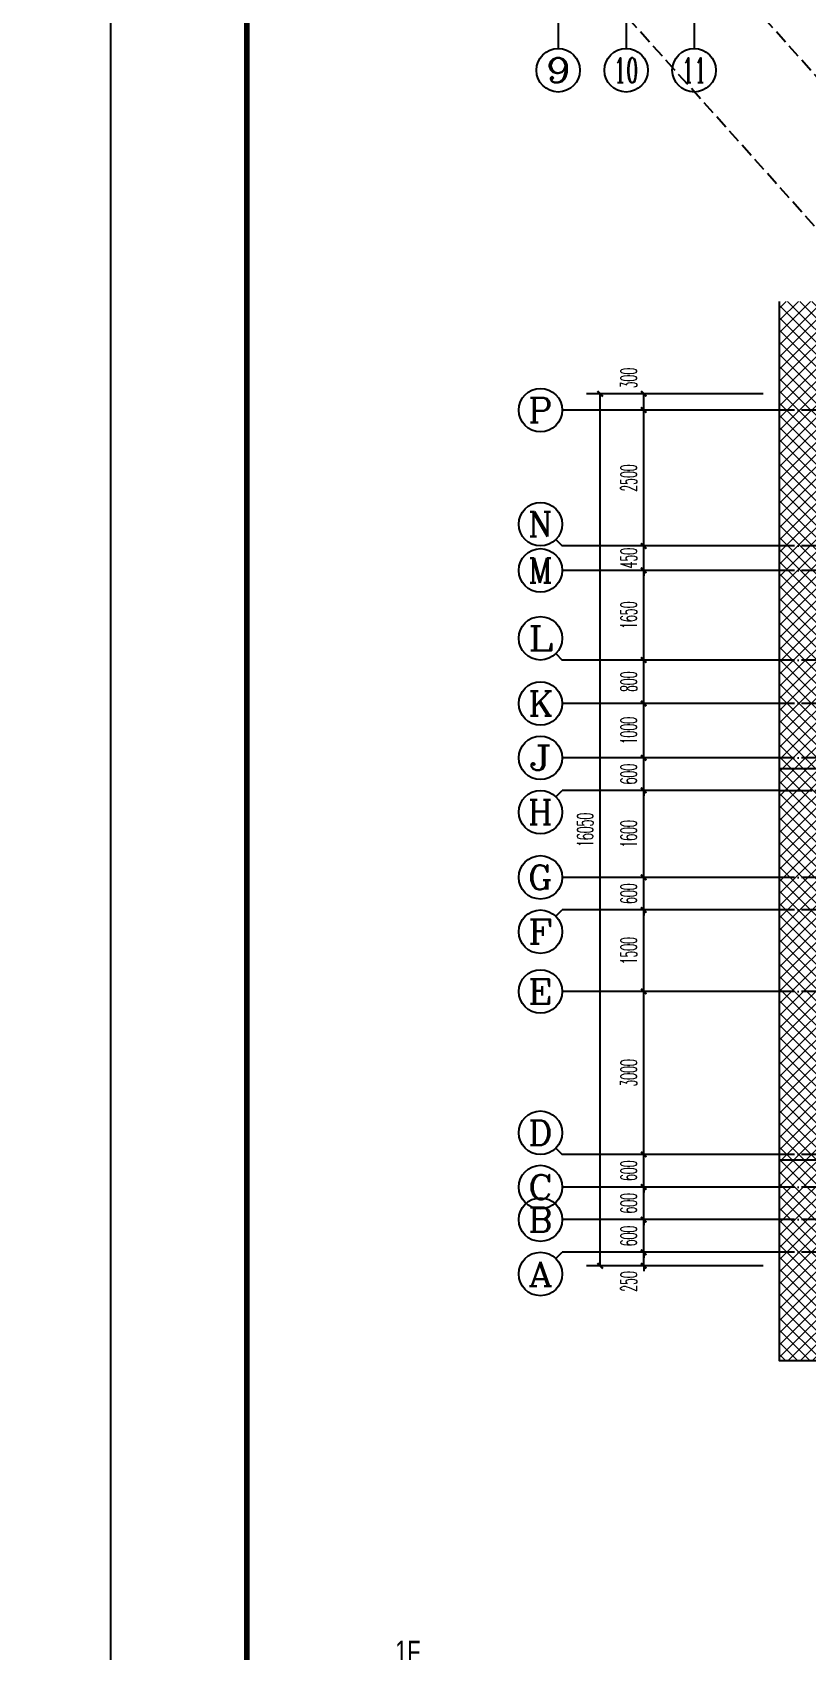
# Model space of a CAD drawing. Extents: x 27938 to 1507990, y 110129 to 923079.
# Drawn here: x 645043 to 659291, y 564197 to 593981 of the extents above; entities that cross this region are included whole.
import ezdxf
from ezdxf.enums import TextEntityAlignment as Align
from ezdxf.xclip import XClip

# ---------------------------------------------------------------- set-up
doc = ezdxf.new("R2010")
doc.units = 0
doc.header["$LTSCALE"] = 1000
doc.header["$MEASUREMENT"] = 0
doc.header["$XCLIPFRAME"] = 0
doc.linetypes.add('__DASH', pattern=[0.35, 0.25, -0.1])
doc.linetypes.add('DOTE', pattern=[2.42, 2, -0.2, 0.02, -0.2])
for name, color, linetype in [('----建筑底图', 8, 'Continuous'), ('AXIS', 3, 'Continuous'), ('AXIS_TEXT', 7, 'Continuous'), ('DIM_SYMB', 3, 'Continuous'), ('DIM_废水', 31, 'Continuous'), ('DOTE', 1, 'Continuous'), ('TWT_LEAD', 3, 'Continuous'), ('图框', 140, 'Continuous')]:
    doc.layers.add(name, color=color, linetype=linetype)
for name, color, linetype, lineweight in [('CR-水-PTE－PS污水用电设备', 7, 'Continuous', 25), ('CR-水-PTP－GG公共捕捉点', 1, 'Continuous', 18), ('CR-水-PTP－GG公共说明', 7, 'Continuous', 25), ('CR-水-PTP－PS压力废水标注', 165, 'Continuous', 25), ('CR-水-PTP－PS压力废水管', 163, 'P压力废水管', 20), ('CR-水-PTP－PS排水阀门', 163, 'Continuous', 30), ('CR-水-压力废水标注', 165, 'Continuous', 25), ('CR-水-排水穿墙套管', 60, 'Continuous', 30), ('填充', 251, 'Continuous', 5)]:
    doc.layers.add(name, color=color, linetype=linetype, lineweight=lineweight)
doc.layers.add('yichutu', color=7, linetype='Continuous', true_color=0xffffff, plot=False)
doc.styles.add('_TCH_AXIS', font='COMPLEX', dxfattribs={"bigfont": 'GBCBIG'})
doc.styles.add('_TCH_DIM', font='SIMPLEX.shx', dxfattribs={"width": 0.7, "bigfont": 'GBCBIG.shx'})
doc.styles.add('_TCH_DIM_T3', font='SIMPLEX.shx', dxfattribs={"width": 0.494118, "bigfont": 'GBCBIG.shx'})
doc.styles.add('_TWT_SERIAL', font='SIMPLEX', dxfattribs={"width": 0.8, "height": 3.5, "bigfont": 'HZTXT'})
doc.styles.add('COMPLEX', font='COMPLEX')
doc.styles.add('CR-Standard', font='xcsg.shx', dxfattribs={"width": 0.7, "bigfont": 'hztxt.shx'})
doc.styles.add('HZTXT', font='COMPLEX', dxfattribs={"width": 0.7, "bigfont": 'HZTXT'})
doc.styles.get("Standard").update_dxf_attribs({"font": 'gbenor.shx', "bigfont": 'gbcbig.shx'})
doc.linetypes.add('P压力废水管', pattern='A,3,-0.22,["YF",HZTXT,S=0.2,R=0,X=-0.1,Y=-0.1],-0.3', length=3.52)
doc.dimstyles.new('_TCH_ARCH&&100', dxfattribs={"dimtxt": 297.5, "dimasz": 100, "dimexe": 250, "dimexo": 300, "dimgap": 126.25, "dimtad": 1, "dimdec": 0, "dimzin": 0, "dimdsep": 46, "dimtxsty": '_TCH_DIM_T3', "dimblk": 'ARCHTICK', "dimcen": 0.09, "dimclrt": 4, "dimazin": 2, "dimtfac": 1, "dimtdec": 0, "dimtix": 1, "dimtmove": 2, "dimatfit": 3, "dimfxl": 100, "dimtolj": 1, "dimtzin": 0, "dimarcsym": 0})

# ---------------------------------------------------------------- blocks, each defined once
blk = doc.blocks.new('A$C74D73064')
at = {"layer": '填充'}
h = blk.add_hatch(dxfattribs=at)
h.set_pattern_fill('ANSI37', color=0, scale=100, style=0)
h.set_pattern_definition([(45, (-58932.6, 57522.26), (-112.2532, 112.2532), []), (135, (-58932.6, 57522.26), (-112.2532, -112.2532), [])])
h.paths.add_polyline_path([(-1883.2, 67422.3), (-1883.3, 65922.3), (-4383.2, 65922.3), (-4383.2, 63622.3), (-1883.2, 63622.3), (-1883.2, 61422.5), (-6483.1, 61422.5), (-6483.1, 58222.5), (-1733.2, 58222.5), (-1733.2, 57522.3), (966.8, 57522.3), (966.8, 59622.3), (1116.8, 59622.2), (1116.8, 61422.4), (1116.8, 61422.5), (1116.8, 67422.3)], flags=16)
h.paths.add_polyline_path([(28617.1, 63622.3), (28617.1, 65922.3), (26117.1, 65922.3), (26117.1, 67422.3), (23117.1, 67422.3), (23116.8, 61422.5), (18516.8, 61422.5), (18516.8, 58222.5), (23266.8, 58222.5), (23266.8, 57522.3), (25966.8, 57522.3), (25966.8, 59622.3), (26416.8, 59622.3), (26416.8, 61422.5), (26116.8, 61422.5), (26117.1, 63622.3)], flags=16)
h.paths.add_polyline_path([(-14883.2, 70322.3), (39116.7, 70322.3), (39116.7, 50822.3), (-14883.2, 50822.3)])
at = {"color": 0}
blk.add_lwpolyline([(-14883.2, 70322.3), (39116.7, 70322.3), (39116.7, 50822.3), (-14883.2, 50822.3)], close=True, dxfattribs=at)
at = {"layer": 'DOTE', "color": 0}
for p, q in [((186069.2, 61719.3), (-82096.5, 61719.3)), ((186069.2, 54519.3), (-82096.5, 54519.3))]:
    blk.add_line(p, q, dxfattribs=at)
blk = doc.blocks.new('HFHFTHFD')
at = {"layer": 'DOTE', "color": 0, "linetype": 'DOTE', "ltscale": 0.3}
for p, q in [((472617, 610949), (418617, 610949)), ((472617, 608449), (418617, 608449)), ((472617, 607999), (418617, 607999)), ((472617, 606349), (418617, 606349)), ((472617, 605549), (418617, 605549)), ((472617, 604549), (418617, 604549)), ((418617, 603949), (472617, 603949)), ((472617, 602349), (418617, 602349)), ((472617, 601749), (418617, 601749)), ((472617, 600249), (418617, 600249)), ((472617, 597249), (418617, 597249)), ((472617, 596649), (418617, 596649)), ((472617, 596049), (418617, 596049)), ((472617, 595449), (418617, 595449))]:
    blk.add_line(p, q, dxfattribs=at)
blk = doc.blocks.new('TK')
at = {"layer": '图框'}
blk.add_lwpolyline([(465375, 548714), (549475, 548714), (549475, 489314), (465375, 489314)], close=True, dxfattribs=at)
blk.add_lwpolyline([(465375, 548714), (549475, 548714), (549475, 489314), (465375, 489314)], close=True, dxfattribs=at)
at = {"layer": '图框', "const_width": 100}
blk.add_lwpolyline([(548475, 490314), (548475, 547714), (467875, 547714), (467875, 490314)], close=True, dxfattribs=at)
blk = doc.blocks.new('yct-841-594-84100-59399.9999999999-100-1000.0')
at = {"layer": 'yichutu', "color": 7, "true_color": 0xffffff}
blk.add_lwpolyline([(0, 0), (0, 59400), (84100, 59400), (84100, 0)], close=True, dxfattribs=at)
blk = doc.blocks.new('_AXISO')
at = {"color": 0}
blk.add_circle((0, 0), 0.5, dxfattribs=at)
at = {"layer": 'AXIS_TEXT', "color": 0, "style": 'COMPLEX', "width": 1.041667}
blk.add_attdef('A', text='', height=0.56, dxfattribs=at).set_placement((-0.25, -0.28), (0.25, -0.28), align=Align.FIT)
blk = doc.blocks.new('A$C28781836')
at = {"layer": 'AXIS', "color": 0}
for p, q in [((-10069.7, -10200.2), (-10069.7, -11800.2)), ((-8819.6, -10200.2), (-8819.6, -11800.2)), ((-7569.6, -10200.2), (-7569.6, -11800.2))]:
    blk.add_line(p, q, dxfattribs=at)
ref = blk.add_blockref('_AXISO', (-10069.7, -12200.2), dxfattribs=dict(at, xscale=800, yscale=800, zscale=800))
ref.add_attrib('A', '9', dxfattribs={"layer": 'AXIS_TEXT', "color": 0, "ltscale": 0.5, "height": 452.5, "style": '_TCH_AXIS', "width": 1.5}).set_placement((-10296, -12426.5), (-9843.5, -12426.5), align=Align.FIT)
ref = blk.add_blockref('_AXISO', (-8819.6, -12200.2), dxfattribs=dict(at, xscale=800, yscale=800, zscale=800))
ref.add_attrib('A', '10', dxfattribs={"layer": 'AXIS_TEXT', "color": 0, "ltscale": 0.5, "height": 452.55, "style": '_TCH_AXIS', "width": 0.724138}).set_placement((-9045.9, -12426.5), (-8593.4, -12426.5), align=Align.FIT)
ref = blk.add_blockref('_AXISO', (-7569.6, -12200.2), dxfattribs=dict(at, xscale=800, yscale=800, zscale=800))
ref.add_attrib('A', '11', dxfattribs={"layer": 'AXIS_TEXT', "color": 0, "ltscale": 0.5, "height": 452.55, "style": '_TCH_AXIS', "width": 0.875}).set_placement((-7795.8, -12426.5), (-7343.3, -12426.5), align=Align.FIT)
blk = doc.blocks.new('$VALVE$00000315')
for p, q in [((-125, -75), (-125, 75)), ((-125, 75), (125, -75)), ((-75, 125), (75, 125)), ((125, -75), (125, 75))]:
    blk.add_line(p, q)
for p in [(-125, 0), (125, 0)]:
    blk.add_point(p)
blk.add_solid([(0, 125), (0, 150), (75, 125)])
blk = doc.blocks.new('A$C1D85025E')
for p, q in [((-150, 80), (-150, -80)), ((-150, 80), (150, -80)), ((150, 80), (-150, -80)), ((0, 80), (0, -80)), ((150, 80), (150, -80))]:
    blk.add_line(p, q)
blk = doc.blocks.new('A$C7DE4753E')
for p, q in [((100, 100), (-100, 100)), ((100, -100), (-100, -100))]:
    blk.add_line(p, q)
blk.add_circle((0, 0), 70)
blk = doc.blocks.new('A$C7ECC18EF')
h = blk.add_hatch(color=256)
h.paths.add_polyline_path([(0, 200, 0.414214), (-50, 150), (0, 150)])
h.paths.add_polyline_path([(0, 150), (-50, 150, 0.414214), (0, 100)])
h.paths.add_polyline_path([(50, 150, 0.414214), (0, 200), (0, 100, 0.414214)])
at = {"ltscale": 0.35}
blk.add_line((-77, 348), (77, 502), dxfattribs=at)
for p, q in [((0, 300), (0, 0)), ((-99, 200), (-99, 100)), ((0, 150), (-99, 150))]:
    blk.add_line(p, q)
blk.add_lwpolyline([(77, 502, 0, 41.7, 0), (-26, 430, 41.7, 41.7, 0)], format="xyseb", dxfattribs=at)
blk.add_circle((0, 425), 125, dxfattribs=at)
blk.add_circle((0, 150), 50)
blk = doc.blocks.new('*U174')
for p, q in [((-25, 0), (25, 0)), ((0, -2.5), (0, 2.5))]:
    blk.add_line(p, q)
at = {"const_width": 10}
for points in [[(-55, 0), (-25, 0)], [(-25, 50), (-25, -50)], [(25, 50), (25, -50)], [(55, 0), (25, 0)]]:
    blk.add_lwpolyline(points, dxfattribs=at)
blk = doc.blocks.new('$VALVE$00000486')
for p, q in [((90, 55), (-90, 16)), ((-90, -48), (-90, 48)), ((90, 72), (90, -72)), ((90, 72), (90, -72)), ((90, -72), (90, 72)), ((90, -55), (-90, -16))]:
    blk.add_line(p, q)
for p in [(-90, 0), (90, 0)]:
    blk.add_point(p)
blk = doc.blocks.new('P水泵')
h = blk.add_hatch()
h.set_pattern_fill('ANSI31', color=8, scale=99.65035, style=0)
h.set_pattern_definition([(45, (-87438.395, 132326.591), (-8.8079297, 8.8079297), [])])
h.paths.add_polyline_path([(237, 0), (-97, 216), (-97, -216)])
for p, q in [((237, 0, 0), (-97, 216, 0)), ((-97, 216, 0), (-97, -216, 0)), ((237, 0, 0), (-97, -216, 0)), ((0, 0, 0), (0, 0, 0))]:
    blk.add_line(p, q)
blk.add_circle((0, 0, 0), 237)
blk = doc.blocks.new('A$C6DCB2F17')
at = {"layer": 'CR-水-PTP－GG公共捕捉点', "color": 1, "lineweight": 15}
for p, q in [((2700, -1300), (4700, -1300)), ((2700, -1450), (4700, -1450)), ((2700, -2300), (4700, -2300))]:
    blk.add_line(p, q, dxfattribs=at)
at = {"layer": 'CR-水-PTP－GG公共捕捉点', "color": 1, "lineweight": 9}
for p, q in [((3325, -1530), (4075, -1530)), ((3475, -1606), (3925, -1606)), ((3625, -1667), (3775, -1667))]:
    blk.add_line(p, q, dxfattribs=at)
at = {"layer": 'CR-水-PTP－GG公共捕捉点', "color": 1, "lineweight": 18}
for points in [[(0, 0), (894, 0), (932, 105), (969, -105), (1007, 0), (1900, 0)], [(0, 0), (0, -1400), (1900, -1400), (1900, 0)], [(200, 0), (200, -1200), (1700, -1200), (1700, 0)]]:
    blk.add_lwpolyline(points, dxfattribs=at)
at = {"layer": 'CR-水-PTP－GG公共捕捉点', "color": 1}
for points in [[(4900, 0), (2500, 0), (2500, -2800), (4900, -2800), (4900, 0)], [(4700, -100), (2700, -100), (2700, -2600), (4700, -2600), (4700, -100)]]:
    blk.add_lwpolyline(points, dxfattribs=at)
blk = doc.blocks.new('A$C1778576E')
at = {"layer": 'CR-水-PTP－GG公共捕捉点', "color": 245}
for p, q in [((-2893, 1060), (3079, 1060)), ((-2893, -2427), (3079, -2427))]:
    blk.add_line(p, q, dxfattribs=at)
at = {"layer": 'CR-水-PTP－GG公共说明'}
for p, q in [((-2405, 1210), (-3088, 1210)), ((-2555, 1060), (-2705, 1210)), ((-2555, 1060), (-2405, 1210)), ((-2405, -2277), (-3088, -2277)), ((-2555, -2427), (-2705, -2277)), ((-2555, -2427), (-2405, -2277))]:
    blk.add_line(p, q, dxfattribs=at)
at = {"layer": 'CR-水-PTP－PS压力废水标注'}
for p, q in [((124, 810), (-558, 810)), ((-26, 660), (-176, 810)), ((-26, 660), (124, 810)), ((170, 660), (-217, 660)), ((-670, -1285), (-1352, -1285)), ((-820, -1435), (-970, -1285)), ((-820, -1435), (-670, -1285)), ((-611, -1435), (-1227, -1435)), ((631, -2702, 0), (1889, -2702, 0)), ((-2394, -2921), (-2762, -2921)), ((-998, -3006), (-890, -2898)), ((-944, -2952), (-944, -3360)), ((-1944, -3027), (-2416, -3027)), ((306, -3077), (787, -3077)), ((306, -3152), (787, -3152)), ((737, -3258), (2361, -3258)), ((-944, -3360), (-1985, -3360)), ((306, -3577), (787, -3577)), ((737, -3683), (1846, -3683)), ((-1144, -3833), (-1689, -3833)), ((-694, -3727), (-1166, -3727))]:
    blk.add_line(p, q, dxfattribs=at)
blk.add_lwpolyline([(1897, 788, 0, 0, 0), (2125, 788, 40, 0, 0), (2275, 788, 0, 0, 0)], format="xyseb", dxfattribs=at)
blk.add_lwpolyline([(631, -3077), (631, -2702)], dxfattribs=at)
at = {"layer": 'CR-水-PTP－PS压力废水标注', "elevation": 0}
for points in [[(-2394, -2921), (-2288, -3027), (-2182, -2921)], [(-1144, -3833), (-1038, -3727), (-932, -3833)]]:
    blk.add_lwpolyline(points, close=True, dxfattribs=at)
at = {"layer": 'CR-水-PTP－PS压力废水标注'}
for points in [[(737, -2971), (631, -3077), (525, -2971)], [(737, -3258), (631, -3152), (525, -3258)], [(737, -3683), (631, -3577), (525, -3683)]]:
    blk.add_lwpolyline(points, close=True, dxfattribs=at)
at = {"layer": 'CR-水-PTP－PS压力废水管', "const_width": 30}
for points in [[(106, 660), (2493, 660)], [(106, -1257), (106, 660)], [(-519, -1366), (-519, -1157)], [(-519, -1157), (106, -1157)], [(-519, -1791), (-669, -1791)], [(-519, -1852), (-519, -1696)], [(106, -1852), (106, -1693)], [(106, -1791), (256, -1791)], [(-519, -2352), (-519, -1952)], [(106, -2402), (106, -1952)], [(-519, -3457), (-519, -2352)], [(106, -3457), (106, -2402)], [(-1194, -2952), (-694, -2952)]]:
    blk.add_lwpolyline(points, dxfattribs=at)
at = {"layer": 'DIM_SYMB', "const_width": 35}
blk.add_lwpolyline([(3823, -3767), (6287, -3767)], dxfattribs=at)
at = {"layer": 'DIM_废水'}
blk.add_line((106, 197), (-706, 197), dxfattribs=at)
at = {"layer": 'TWT_LEAD'}
for p, q in [((-944, -2952), (-2055, -3692)), ((-944, -2952), (-2055, -3692)), ((-2055, -3692), (-2974, -3692))]:
    blk.add_line(p, q, dxfattribs=at)
at = {"layer": 'CR-水-PTE－PS污水用电设备', "yscale": 0.3691257472399435, "zscale": 0.3691257472399435}
for p, xscale, rotation in [((-519, -3639, 0), -0.3691257472399435, 270), ((106, -3639, 0), 0.3691257472399435, 90)]:
    blk.add_blockref('P水泵', p, dxfattribs=dict(at, xscale=xscale, rotation=rotation))
at = {"layer": 'CR-水-PTP－GG公共捕捉点', "color": 1, "lineweight": 9, "xscale": 0.5, "yscale": 0.5, "zscale": 0.5}
blk.add_blockref('A$C6DCB2F17', (-2044, -2427), dxfattribs=at)
at = {"layer": 'CR-水-PTP－PS排水阀门'}
for name, p, xscale, yscale, zscale, rotation in [('$VALVE$00000486', (106, -1305), 0.5250005610287197, 0.7499993517994881, 0.5249999999999995, 89.999996340974), ('A$C1D85025E', (-519, -1441), 0.5, 0.5, 0.5, 90), ('A$C1D85025E', (106, -1441), 0.5, 0.5, 0.5, 90), ('$VALVE$00000315', (-519, -1619), 0.6000006794929565, 0.5999995283782482, 0.5999999999999993, 89.99999181801182), ('$VALVE$00000315', (106, -1616), 0.6000006794929565, 0.5999995283782482, 0.5999999999999993, 89.99999181801182), ('A$C7DE4753E', (-519, -1902), -0.5, 0.5, 0.5, 180), ('A$C7DE4753E', (106, -1902), -0.5, 0.5, 0.5, 180), ('$VALVE$00000486', (-519, -3505), 0.5250005610287197, 0.7499993517994881, 0.5249999999999995, 89.999996340974), ('$VALVE$00000486', (106, -3505), 0.5250005610287197, 0.7499993517994881, 0.5249999999999995, 89.999996340974)]:
    blk.add_blockref(name, p, dxfattribs=dict(at, xscale=xscale, yscale=yscale, zscale=zscale, rotation=rotation))
at = {"layer": 'CR-水-PTP－PS排水阀门', "yscale": 0.5, "zscale": 0.5}
for p, xscale in [((-669, -1791), -0.5), ((256, -1791), 0.5)]:
    blk.add_blockref('A$C7ECC18EF', p, dxfattribs=dict(at, xscale=xscale))
at = {"layer": 'CR-水-排水穿墙套管', "xscale": 1.5, "yscale": 1.5, "zscale": 1.5, "rotation": 270}
blk.add_blockref('*U174', (1094, 660), dxfattribs=at)
at = {"layer": 'CR-水-PTP－GG公共说明', "style": 'CR-Standard', "width": 0.75}
for s, p in [('1F', (-3088, 1495)), ('±0.00', (-3078, 1245)), ('-1F', (-3088, -1992)), ('H', (-3057, -2242))]:
    blk.add_text(s, height=200, dxfattribs=at).set_placement(p)
at = {"layer": 'CR-水-PTP－PS压力废水标注', "style": 'CR-Standard', "width": 0.75}
for s, rotation, p in [('-0.60', 0, (-558, 845)), ('DN80', 0, (1206, 706)), ('排至室外污水检查井', 0, (1206, 414)), ('DN80', 90, (0, -543)), ('DN65', 0, (-505, -1111)), ('H+1.50', 0, (-1352, -1250)), ('DN65', 90, (-791, -2241)), ('DN65', 90, (32, -2274)), ('H1-0.10报警', 0, (653, -2674)), ('电梯基坑', 0, (-1886, -2795)), ('H1', 0, (-2712, -2882)), ('并启第二台泵', 0, (653, -2942, 0)), ('2xDN150', 0, (-1942, -3332)), ('H1-0.20启第一台泵', 0, (653, -3478)), ('H1-1.20停泵', 0, (633, -3905)), ('H1-1.50', 360, (-1639, -4072))]:
    blk.add_text(s, height=200, rotation=rotation, dxfattribs=at).set_placement(p)
at = {"layer": 'CR-水-压力废水标注', "style": 'CR-Standard', "width": 0.75}
for s, height, p in [('50QW15-15-1.5型潜污泵两台', 200, (3787, -1892)), ('Q=15m /h,H=15m,N=1.5kW', 200, (3787, -2267)), ('3', 100, (4565, -2060)), ('互为备用，相继启动', 200, (3787, -2708)), ('潜污泵均采用固定自耦式安装。', 200, (3787, -3079))]:
    blk.add_text(s, height=height, rotation=0, dxfattribs=at).set_placement(p)
at = {"layer": 'DIM_SYMB', "color": 7}
blk.add_text('集水坑排水系统原理图', height=337.6, dxfattribs=at).set_placement((3823, -3671))
at = {"layer": 'DIM_废水', "color": 7, "style": '_TWT_SERIAL'}
for s, width, p in [('YFL-1', 0.64, (-671, 232)), ('2', 0.64, (-13, 232)), ('、', 0.8, (-153, 232))]:
    blk.add_text(s, height=175, dxfattribs=dict(at, width=width)).set_placement(p)
at = {"layer": 'TWT_LEAD', "color": 7, "style": '_TCH_DIM'}
for s, height, width, p in [('预埋', 168.8, 0.7, (-2939, -3657)), ('DN150', 148.8, 0.494118, (-2767, -3657)), ('镀锌钢管', 168.8, 0.7, (-2421, -3657)), ('起点管底贴电梯基坑底部', 168.79, 0.7, (-2939, -3902))]:
    blk.add_text(s, height=height, dxfattribs=dict(at, width=width)).set_placement(p)
blk = doc.blocks.new('_ArchTick')
at = {"color": 0, "linetype": 'ByBlock', "const_width": 0.4}
blk.add_lwpolyline([(-0.5, -0.5), (0.5, 0.5)], dxfattribs=at)
blk = doc.blocks.new('*D339')
at = {"layer": 'AXIS', "color": 0, "lineweight": -2}
for p, q in [((656292, 571529), (656292, 571629)), ((658492, 571529), (656042, 571529)), ((658492, 571279), (656042, 571279)), ((656292, 571279), (656292, 571529)), ((656292, 571279), (656292, 571179))]:
    blk.add_line(p, q, dxfattribs=at)
at = {"layer": 'Defpoints', "color": 0}
for p in [(656292, 571529), (658792, 571529), (658792, 571279)]:
    blk.add_point(p, dxfattribs=at)
at = {"layer": 'AXIS', "color": 0, "lineweight": -2, "xscale": 100, "yscale": 100, "zscale": 100}
for p, rotation in [((656292, 571529), 270), ((656292, 571279), 90)]:
    blk.add_blockref('_ArchTick', p, dxfattribs=dict(at, rotation=rotation))
at = {"layer": 'AXIS', "color": 4, "insert": (656017, 570990), "char_height": 297.5, "attachment_point": 5, "rotation": 90, "style": '_TCH_DIM_T3'}
blk.add_mtext('\\A1;250', dxfattribs=at)
blk = doc.blocks.new('*D340')
at = {"layer": 'AXIS', "color": 0, "lineweight": -2}
for p, q in [((656292, 572129), (656292, 572229)), ((658492, 572129), (656042, 572129)), ((656292, 571529), (656292, 572129)), ((658492, 571529), (656042, 571529)), ((656292, 571529), (656292, 571429))]:
    blk.add_line(p, q, dxfattribs=at)
at = {"layer": 'Defpoints', "color": 0}
for p in [(656292, 572129), (658792, 572129), (658792, 571529)]:
    blk.add_point(p, dxfattribs=at)
at = {"layer": 'AXIS', "color": 0, "lineweight": -2, "xscale": 100, "yscale": 100, "zscale": 100}
for p, rotation in [((656292, 572129), 270), ((656292, 571529), 90)]:
    blk.add_blockref('_ArchTick', p, dxfattribs=dict(at, rotation=rotation))
at = {"layer": 'AXIS', "color": 4, "insert": (656017, 571829), "char_height": 297.5, "attachment_point": 5, "rotation": 90, "style": '_TCH_DIM_T3'}
blk.add_mtext('\\A1;600', dxfattribs=at)
blk = doc.blocks.new('*D341')
at = {"layer": 'AXIS', "color": 0, "lineweight": -2}
for p, q in [((656292, 572729), (656292, 572829)), ((658492, 572729), (656042, 572729)), ((656292, 572129), (656292, 572729)), ((658492, 572129), (656042, 572129)), ((656292, 572129), (656292, 572029))]:
    blk.add_line(p, q, dxfattribs=at)
at = {"layer": 'Defpoints', "color": 0}
for p in [(656292, 572729), (658792, 572729), (658792, 572129)]:
    blk.add_point(p, dxfattribs=at)
at = {"layer": 'AXIS', "color": 0, "lineweight": -2, "xscale": 100, "yscale": 100, "zscale": 100}
for p, rotation in [((656292, 572729), 270), ((656292, 572129), 90)]:
    blk.add_blockref('_ArchTick', p, dxfattribs=dict(at, rotation=rotation))
at = {"layer": 'AXIS', "color": 4, "insert": (656017, 572429), "char_height": 297.5, "attachment_point": 5, "rotation": 90, "style": '_TCH_DIM_T3'}
blk.add_mtext('\\A1;600', dxfattribs=at)
blk = doc.blocks.new('*D342')
at = {"layer": 'AXIS', "color": 0, "lineweight": -2}
for p, q in [((656292, 573329), (656292, 573429)), ((658492, 573329), (656042, 573329)), ((656292, 572729), (656292, 573329)), ((658492, 572729), (656042, 572729)), ((656292, 572729), (656292, 572629))]:
    blk.add_line(p, q, dxfattribs=at)
at = {"layer": 'Defpoints', "color": 0}
for p in [(656292, 573329), (658792, 573329), (658792, 572729)]:
    blk.add_point(p, dxfattribs=at)
at = {"layer": 'AXIS', "color": 0, "lineweight": -2, "xscale": 100, "yscale": 100, "zscale": 100}
for p, rotation in [((656292, 573329), 270), ((656292, 572729), 90)]:
    blk.add_blockref('_ArchTick', p, dxfattribs=dict(at, rotation=rotation))
at = {"layer": 'AXIS', "color": 4, "insert": (656017, 573029), "char_height": 297.5, "attachment_point": 5, "rotation": 90, "style": '_TCH_DIM_T3'}
blk.add_mtext('\\A1;600', dxfattribs=at)
blk = doc.blocks.new('*D343')
at = {"layer": 'AXIS', "color": 0, "lineweight": -2}
for p, q in [((658492, 576329), (656042, 576329)), ((656292, 573329), (656292, 576329)), ((658492, 573329), (656042, 573329))]:
    blk.add_line(p, q, dxfattribs=at)
at = {"layer": 'Defpoints', "color": 0}
for p in [(656292, 576329), (658792, 576329), (658792, 573329)]:
    blk.add_point(p, dxfattribs=at)
at = {"layer": 'AXIS', "color": 0, "lineweight": -2, "xscale": 100, "yscale": 100, "zscale": 100}
for p, rotation in [((656292, 576329), 90), ((656292, 573329), 270)]:
    blk.add_blockref('_ArchTick', p, dxfattribs=dict(at, rotation=rotation))
at = {"layer": 'AXIS', "color": 4, "insert": (656017, 574829), "char_height": 297.5, "attachment_point": 5, "rotation": 90, "style": '_TCH_DIM_T3'}
blk.add_mtext('\\A1;3000', dxfattribs=at)
blk = doc.blocks.new('*D344')
at = {"layer": 'AXIS', "color": 0, "lineweight": -2}
for p, q in [((658492, 577829), (656042, 577829)), ((656292, 576329), (656292, 577829)), ((658492, 576329), (656042, 576329))]:
    blk.add_line(p, q, dxfattribs=at)
at = {"layer": 'Defpoints', "color": 0}
for p in [(656292, 577829), (658792, 577829), (658792, 576329)]:
    blk.add_point(p, dxfattribs=at)
at = {"layer": 'AXIS', "color": 0, "lineweight": -2, "xscale": 100, "yscale": 100, "zscale": 100}
for p, rotation in [((656292, 577829), 90), ((656292, 576329), 270)]:
    blk.add_blockref('_ArchTick', p, dxfattribs=dict(at, rotation=rotation))
at = {"layer": 'AXIS', "color": 4, "insert": (656017, 577079), "char_height": 297.5, "attachment_point": 5, "rotation": 90, "style": '_TCH_DIM_T3'}
blk.add_mtext('\\A1;1500', dxfattribs=at)
blk = doc.blocks.new('*D345')
at = {"layer": 'AXIS', "color": 0, "lineweight": -2}
for p, q in [((658492, 578429), (656042, 578429)), ((656292, 578429), (656292, 578529)), ((656292, 577829), (656292, 578429)), ((658492, 577829), (656042, 577829)), ((656292, 577829), (656292, 577729))]:
    blk.add_line(p, q, dxfattribs=at)
at = {"layer": 'Defpoints', "color": 0}
for p in [(656292, 578429), (658792, 578429), (658792, 577829)]:
    blk.add_point(p, dxfattribs=at)
at = {"layer": 'AXIS', "color": 0, "lineweight": -2, "xscale": 100, "yscale": 100, "zscale": 100}
for p, rotation in [((656292, 578429), 270), ((656292, 577829), 90)]:
    blk.add_blockref('_ArchTick', p, dxfattribs=dict(at, rotation=rotation))
at = {"layer": 'AXIS', "color": 4, "insert": (656017, 578129), "char_height": 297.5, "attachment_point": 5, "rotation": 90, "style": '_TCH_DIM_T3'}
blk.add_mtext('\\A1;600', dxfattribs=at)
blk = doc.blocks.new('*D346')
at = {"layer": 'AXIS', "color": 0, "lineweight": -2}
for p, q in [((658492, 580029), (656042, 580029)), ((656292, 578429), (656292, 580029)), ((658492, 578429), (656042, 578429))]:
    blk.add_line(p, q, dxfattribs=at)
at = {"layer": 'Defpoints', "color": 0}
for p in [(656292, 580029), (658792, 580029), (658792, 578429)]:
    blk.add_point(p, dxfattribs=at)
at = {"layer": 'AXIS', "color": 0, "lineweight": -2, "xscale": 100, "yscale": 100, "zscale": 100}
for p, rotation in [((656292, 580029), 90), ((656292, 578429), 270)]:
    blk.add_blockref('_ArchTick', p, dxfattribs=dict(at, rotation=rotation))
at = {"layer": 'AXIS', "color": 4, "insert": (656017, 579229), "char_height": 297.5, "attachment_point": 5, "rotation": 90, "style": '_TCH_DIM_T3'}
blk.add_mtext('\\A1;1600', dxfattribs=at)
blk = doc.blocks.new('*D347')
at = {"layer": 'AXIS', "color": 0, "lineweight": -2}
for p, q in [((658492, 580629), (656042, 580629)), ((656292, 580629), (656292, 580729)), ((656292, 580029), (656292, 580629)), ((658492, 580029), (656042, 580029)), ((656292, 580029), (656292, 579929))]:
    blk.add_line(p, q, dxfattribs=at)
at = {"layer": 'Defpoints', "color": 0}
for p in [(656292, 580629), (658792, 580629), (658792, 580029)]:
    blk.add_point(p, dxfattribs=at)
at = {"layer": 'AXIS', "color": 0, "lineweight": -2, "xscale": 100, "yscale": 100, "zscale": 100}
for p, rotation in [((656292, 580629), 270), ((656292, 580029), 90)]:
    blk.add_blockref('_ArchTick', p, dxfattribs=dict(at, rotation=rotation))
at = {"layer": 'AXIS', "color": 4, "insert": (656017, 580329), "char_height": 297.5, "attachment_point": 5, "rotation": 90, "style": '_TCH_DIM_T3'}
blk.add_mtext('\\A1;600', dxfattribs=at)
blk = doc.blocks.new('*D348')
at = {"layer": 'AXIS', "color": 0, "lineweight": -2}
for p, q in [((658492, 581629), (656042, 581629)), ((656292, 580629), (656292, 581629)), ((658492, 580629), (656042, 580629))]:
    blk.add_line(p, q, dxfattribs=at)
at = {"layer": 'Defpoints', "color": 0}
for p in [(656292, 581629), (658792, 581629), (658792, 580629)]:
    blk.add_point(p, dxfattribs=at)
at = {"layer": 'AXIS', "color": 0, "lineweight": -2, "xscale": 100, "yscale": 100, "zscale": 100}
for p, rotation in [((656292, 581629), 90), ((656292, 580629), 270)]:
    blk.add_blockref('_ArchTick', p, dxfattribs=dict(at, rotation=rotation))
at = {"layer": 'AXIS', "color": 4, "insert": (656017, 581129), "char_height": 297.5, "attachment_point": 5, "rotation": 90, "style": '_TCH_DIM_T3'}
blk.add_mtext('\\A1;1000', dxfattribs=at)
blk = doc.blocks.new('*D349')
at = {"layer": 'AXIS', "color": 0, "lineweight": -2}
for p, q in [((658492, 582429), (656042, 582429)), ((656292, 581629), (656292, 582429)), ((658492, 581629), (656042, 581629))]:
    blk.add_line(p, q, dxfattribs=at)
at = {"layer": 'Defpoints', "color": 0}
for p in [(656292, 582429), (658792, 582429), (658792, 581629)]:
    blk.add_point(p, dxfattribs=at)
at = {"layer": 'AXIS', "color": 0, "lineweight": -2, "xscale": 100, "yscale": 100, "zscale": 100}
for p, rotation in [((656292, 582429), 90), ((656292, 581629), 270)]:
    blk.add_blockref('_ArchTick', p, dxfattribs=dict(at, rotation=rotation))
at = {"layer": 'AXIS', "color": 4, "insert": (656017, 582029), "char_height": 297.5, "attachment_point": 5, "rotation": 90, "style": '_TCH_DIM_T3'}
blk.add_mtext('\\A1;800', dxfattribs=at)
blk = doc.blocks.new('*D350')
at = {"layer": 'AXIS', "color": 0, "lineweight": -2}
for p, q in [((658492, 584079), (656042, 584079)), ((656292, 582429), (656292, 584079)), ((658492, 582429), (656042, 582429))]:
    blk.add_line(p, q, dxfattribs=at)
at = {"layer": 'Defpoints', "color": 0}
for p in [(656292, 584079), (658792, 584079), (658792, 582429)]:
    blk.add_point(p, dxfattribs=at)
at = {"layer": 'AXIS', "color": 0, "lineweight": -2, "xscale": 100, "yscale": 100, "zscale": 100}
for p, rotation in [((656292, 584079), 90), ((656292, 582429), 270)]:
    blk.add_blockref('_ArchTick', p, dxfattribs=dict(at, rotation=rotation))
at = {"layer": 'AXIS', "color": 4, "insert": (656017, 583254), "char_height": 297.5, "attachment_point": 5, "rotation": 90, "style": '_TCH_DIM_T3'}
blk.add_mtext('\\A1;1650', dxfattribs=at)
blk = doc.blocks.new('*D351')
at = {"layer": 'AXIS', "color": 0, "lineweight": -2}
for p, q in [((658492, 584529), (656042, 584529)), ((656292, 584529), (656292, 584629)), ((656292, 584079), (656292, 584529)), ((658492, 584079), (656042, 584079)), ((656292, 584079), (656292, 583979))]:
    blk.add_line(p, q, dxfattribs=at)
at = {"layer": 'Defpoints', "color": 0}
for p in [(656292, 584529), (658792, 584529), (658792, 584079)]:
    blk.add_point(p, dxfattribs=at)
at = {"layer": 'AXIS', "color": 0, "lineweight": -2, "xscale": 100, "yscale": 100, "zscale": 100}
for p, rotation in [((656292, 584529), 270), ((656292, 584079), 90)]:
    blk.add_blockref('_ArchTick', p, dxfattribs=dict(at, rotation=rotation))
at = {"layer": 'AXIS', "color": 4, "insert": (656017, 584304), "char_height": 297.5, "attachment_point": 5, "rotation": 90, "style": '_TCH_DIM_T3'}
blk.add_mtext('\\A1;450', dxfattribs=at)
blk = doc.blocks.new('*D352')
at = {"layer": 'AXIS', "color": 0, "lineweight": -2}
for p, q in [((658492, 587029), (656042, 587029)), ((656292, 584529), (656292, 587029)), ((658492, 584529), (656042, 584529))]:
    blk.add_line(p, q, dxfattribs=at)
at = {"layer": 'Defpoints', "color": 0}
for p in [(656292, 587029), (658792, 587029), (658792, 584529)]:
    blk.add_point(p, dxfattribs=at)
at = {"layer": 'AXIS', "color": 0, "lineweight": -2, "xscale": 100, "yscale": 100, "zscale": 100}
for p, rotation in [((656292, 587029), 90), ((656292, 584529), 270)]:
    blk.add_blockref('_ArchTick', p, dxfattribs=dict(at, rotation=rotation))
at = {"layer": 'AXIS', "color": 4, "insert": (656017, 585779), "char_height": 297.5, "attachment_point": 5, "rotation": 90, "style": '_TCH_DIM_T3'}
blk.add_mtext('\\A1;2500', dxfattribs=at)
blk = doc.blocks.new('*D353')
at = {"layer": 'AXIS', "color": 0, "lineweight": -2}
for p, q in [((658492, 587329), (656042, 587329)), ((656292, 587029), (656292, 587329)), ((658492, 587029), (656042, 587029))]:
    blk.add_line(p, q, dxfattribs=at)
at = {"layer": 'Defpoints', "color": 0}
for p in [(656292, 587329), (658792, 587329), (658792, 587029)]:
    blk.add_point(p, dxfattribs=at)
at = {"layer": 'AXIS', "color": 0, "lineweight": -2, "xscale": 100, "yscale": 100, "zscale": 100}
for p, rotation in [((656292, 587329), 90), ((656292, 587029), 270)]:
    blk.add_blockref('_ArchTick', p, dxfattribs=dict(at, rotation=rotation))
at = {"layer": 'AXIS', "color": 4, "insert": (656017, 587618), "char_height": 297.5, "attachment_point": 5, "rotation": 90, "style": '_TCH_DIM_T3'}
blk.add_mtext('\\A1;300', dxfattribs=at)
blk = doc.blocks.new('*D354')
at = {"layer": 'AXIS', "color": 0, "lineweight": -2}
for p, q in [((658492, 587329), (655242, 587329)), ((655492, 571279), (655492, 587329)), ((658492, 571279), (655242, 571279))]:
    blk.add_line(p, q, dxfattribs=at)
at = {"layer": 'Defpoints', "color": 0}
for p in [(655492, 587329), (658792, 587329), (658792, 571279)]:
    blk.add_point(p, dxfattribs=at)
at = {"layer": 'AXIS', "color": 0, "lineweight": -2, "xscale": 100, "yscale": 100, "zscale": 100}
for p, rotation in [((655492, 587329), 90), ((655492, 571279), 270)]:
    blk.add_blockref('_ArchTick', p, dxfattribs=dict(at, rotation=rotation))
at = {"layer": 'AXIS', "color": 4, "insert": (655217, 579304), "char_height": 297.5, "attachment_point": 5, "rotation": 90, "style": '_TCH_DIM_T3'}
blk.add_mtext('\\A1;16050', dxfattribs=at)

msp = doc.modelspace()

# ---------------------------------------------------------------- linework, layer by layer
at = {"color": 8, "linetype": '__DASH'}
for p, q in [((672041.6, 576328.9), (654719, 595683)), ((674541.8, 576328.9), (657219.2, 595683))]:
    msp.add_line(p, q, dxfattribs=at)
at = {"layer": 'AXIS', "color": 8}
for p, q in [((658791.8, 587028.9), (654791.8, 587028.9)), ((654674.6, 584646.1), (654791.8, 584528.9)), ((658791.8, 584528.9), (654791.8, 584528.9)), ((658791.8, 584078.9), (654791.8, 584078.9)), ((654674.6, 582546.1), (654791.8, 582428.9)), ((658791.8, 582428.9), (654791.8, 582428.9)), ((658791.8, 581628.9), (654791.8, 581628.9)), ((658791.8, 580628.9), (654791.8, 580628.9)), ((654674.6, 579912), (654791.8, 580029.2)), ((658791.8, 580029.2), (654791.8, 580029.2)), ((658791.8, 578428.9), (654791.8, 578428.9)), ((654674.6, 577711.8), (654791.8, 577828.9)), ((658791.8, 577828.9), (654791.8, 577828.9)), ((658791.8, 576328.9), (654791.8, 576328.9)), ((654674.6, 573446.1), (654791.8, 573328.9)), ((658791.8, 573328.9), (654791.8, 573328.9)), ((658791.8, 572728.9), (654791.8, 572728.9)), ((658791.8, 572128.9), (654791.8, 572128.9)), ((654674.6, 571411.8), (654791.8, 571528.9)), ((658791.8, 571528.9), (654791.8, 571528.9))]:
    msp.add_line(p, q, dxfattribs=at)

# ---------------------------------------------------------------- block references
at = {"layer": '----建筑底图', "color": 169}
ref = msp.add_blockref('A$C74D73064', (673675, 518706.7), dxfattribs=at)
XClip(ref).set_block_clipping_path([(-14883.2465648082, 50822.2568892687), (39116.7403027331, 70322.2568880918)])
msp.add_blockref('TK', (181114.3, 62250.7))
at = {"color": 8}
msp.add_blockref('A$C28781836', (664788.7, 605483.2), dxfattribs=at)
at = {"color": 169}
msp.add_blockref('HFHFTHFD', (240175.2, -23919.9), dxfattribs=at)
at = {"ltscale": 0.5, "xscale": 2, "yscale": 2, "zscale": 2}
msp.add_blockref('A$C1778576E', (657894.2, 560988.1), dxfattribs=at)
at = {"layer": 'AXIS', "color": 8}
ref = msp.add_blockref('_AXISO', (654391.8, 587028.9), dxfattribs=dict(at, xscale=800, yscale=800, zscale=800))
ref.add_attrib('A', 'P', dxfattribs={"layer": 'AXIS_TEXT', "color": 8, "ltscale": 0.5, "height": 452.5, "style": '_TCH_AXIS', "width": 1.235294}).set_placement((654165.5, 586802.6), (654618.1, 586802.6), align=Align.FIT)
ref = msp.add_blockref('_AXISO', (654391.8, 584928.9), dxfattribs=dict(at, xscale=800, yscale=800, zscale=800))
ref.add_attrib('A', 'N', dxfattribs={"layer": 'AXIS_TEXT', "color": 8, "ltscale": 0.5, "height": 452.5, "style": '_TCH_AXIS', "width": 1.105263}).set_placement((654165.5, 584702.6), (654618.1, 584702.6), align=Align.FIT)
ref = msp.add_blockref('_AXISO', (654391.8, 584078.9), dxfattribs=dict(at, xscale=800, yscale=800, zscale=800))
ref.add_attrib('A', 'M', dxfattribs={"layer": 'AXIS_TEXT', "color": 8, "ltscale": 0.5, "height": 452.5, "style": '_TCH_AXIS'}).set_placement((654165.5, 583852.6), (654618.1, 583852.6), align=Align.FIT)
ref = msp.add_blockref('_AXISO', (654391.8, 582828.9), dxfattribs=dict(at, xscale=800, yscale=800, zscale=800))
ref.add_attrib('A', 'L', dxfattribs={"layer": 'AXIS_TEXT', "color": 8, "ltscale": 0.5, "height": 452.5, "style": '_TCH_AXIS', "width": 1.4}).set_placement((654165.5, 582602.6), (654618.1, 582602.6), align=Align.FIT)
ref = msp.add_blockref('_AXISO', (654391.8, 581628.9), dxfattribs=dict(at, xscale=800, yscale=800, zscale=800))
ref.add_attrib('A', 'K', dxfattribs={"layer": 'AXIS_TEXT', "color": 8, "ltscale": 0.5, "height": 452.5, "style": '_TCH_AXIS', "width": 1.105263}).set_placement((654165.5, 581402.6), (654618.1, 581402.6), align=Align.FIT)
ref = msp.add_blockref('_AXISO', (654391.8, 580628.9), dxfattribs=dict(at, xscale=800, yscale=800, zscale=800))
ref.add_attrib('A', 'J', dxfattribs={"layer": 'AXIS_TEXT', "color": 8, "ltscale": 0.5, "height": 452.5, "style": '_TCH_AXIS', "width": 1.909091}).set_placement((654165.5, 580402.6), (654618.1, 580402.6), align=Align.FIT)
ref = msp.add_blockref('_AXISO', (654391.8, 579629.2), dxfattribs=dict(at, xscale=800, yscale=800, zscale=800))
ref.add_attrib('A', 'H', dxfattribs={"layer": 'AXIS_TEXT', "color": 8, "ltscale": 0.5, "height": 452.5, "style": '_TCH_AXIS', "width": 1.05}).set_placement((654165.5, 579402.9), (654618.1, 579402.9), align=Align.FIT)
ref = msp.add_blockref('_AXISO', (654391.8, 578428.9), dxfattribs=dict(at, xscale=800, yscale=800, zscale=800))
ref.add_attrib('A', 'G', dxfattribs={"layer": 'AXIS_TEXT', "color": 8, "ltscale": 0.5, "height": 452.5, "style": '_TCH_AXIS', "width": 1.166667}).set_placement((654165.5, 578202.6), (654618.1, 578202.6), align=Align.FIT)
ref = msp.add_blockref('_AXISO', (654391.8, 577428.9), dxfattribs=dict(at, xscale=800, yscale=800, zscale=800))
ref.add_attrib('A', 'F', dxfattribs={"layer": 'AXIS_TEXT', "color": 8, "ltscale": 0.5, "height": 452.5, "style": '_TCH_AXIS', "width": 1.3125}).set_placement((654165.5, 577202.6), (654618.1, 577202.6), align=Align.FIT)
ref = msp.add_blockref('_AXISO', (654391.8, 576328.9), dxfattribs=dict(at, xscale=800, yscale=800, zscale=800))
ref.add_attrib('A', 'E', dxfattribs={"layer": 'AXIS_TEXT', "color": 8, "ltscale": 0.5, "height": 452.5, "style": '_TCH_AXIS', "width": 1.3125}).set_placement((654165.5, 576102.6), (654618.1, 576102.6), align=Align.FIT)
ref = msp.add_blockref('_AXISO', (654391.8, 573728.9), dxfattribs=dict(at, xscale=800, yscale=800, zscale=800))
ref.add_attrib('A', 'D', dxfattribs={"layer": 'AXIS_TEXT', "color": 8, "ltscale": 0.5, "height": 452.5, "style": '_TCH_AXIS', "width": 1.235294}).set_placement((654165.5, 573502.6), (654618.1, 573502.6), align=Align.FIT)
ref = msp.add_blockref('_AXISO', (654391.8, 572728.9), dxfattribs=dict(at, xscale=800, yscale=800, zscale=800))
ref.add_attrib('A', 'C', dxfattribs={"layer": 'AXIS_TEXT', "color": 8, "ltscale": 0.5, "height": 452.5, "style": '_TCH_AXIS', "width": 1.4}).set_placement((654165.5, 572502.6), (654618.1, 572502.6), align=Align.FIT)
ref = msp.add_blockref('_AXISO', (654391.8, 572128.9), dxfattribs=dict(at, xscale=800, yscale=800, zscale=800))
ref.add_attrib('A', 'B', dxfattribs={"layer": 'AXIS_TEXT', "color": 8, "ltscale": 0.5, "height": 452.5, "style": '_TCH_AXIS', "width": 1.235294}).set_placement((654165.5, 571902.6), (654618.1, 571902.6), align=Align.FIT)
ref = msp.add_blockref('_AXISO', (654391.8, 571128.9), dxfattribs=dict(at, xscale=800, yscale=800, zscale=800))
ref.add_attrib('A', 'A', dxfattribs={"layer": 'AXIS_TEXT', "color": 8, "ltscale": 0.5, "height": 452.5, "style": '_TCH_AXIS', "width": 1.166667}).set_placement((654165.5, 570902.6), (654618.1, 570902.6), align=Align.FIT)
at = {"layer": 'yichutu'}
msp.add_blockref('yct-841-594-84100-59399.9999999999-100-1000.0', (646489.3, 551564.4), dxfattribs=at)

# ---------------------------------------------------------------- dimensions: what is measured, and where the dimension line sits
at = {"layer": 'AXIS', "color": 8}
for base, p1, p2, picture, middle in [((656291.8, 587328.9), (658791.8, 587028.9), (658791.8, 587328.9), '*D353', (656016.8, 587617.9)), ((656291.8, 571528.9), (658791.8, 571278.9), (658791.8, 571528.9), '*D339', (656016.8, 570989.9))]:
    dim = msp.add_linear_dim(base=base, p1=p1, p2=p2, angle=90, dimstyle='_TCH_ARCH&&100', dxfattribs=at)
    dim.commit()
    dim.dimension.update_dxf_attribs({"geometry": picture, "text_midpoint": middle, "dimtype": 129})
for p1, p2, distance, picture, middle in [((658791.8, 571278.9), (658791.8, 587328.9), 3300, '*D354', (655216.8, 579303.9)), ((658791.8, 584528.9), (658791.8, 587028.9), 2500, '*D352', (656016.8, 585778.9)), ((658791.8, 584078.9), (658791.8, 584528.9), 2500, '*D351', (656016.8, 584303.9)), ((658791.8, 582428.9), (658791.8, 584078.9), 2500, '*D350', (656016.8, 583253.9)), ((658791.8, 581628.9), (658791.8, 582428.9), 2500, '*D349', (656016.8, 582028.9)), ((658791.8, 580628.9), (658791.8, 581628.9), 2500, '*D348', (656016.8, 581128.9)), ((658791.8, 580029.2), (658791.8, 580628.9), 2500, '*D347', (656016.8, 580329.1)), ((658791.8, 578428.9), (658791.8, 580029.2), 2500, '*D346', (656016.8, 579229.1)), ((658791.8, 577828.9), (658791.8, 578428.9), 2500, '*D345', (656016.8, 578128.9)), ((658791.8, 576328.9), (658791.8, 577828.9), 2500, '*D344', (656016.8, 577078.9)), ((658791.8, 573328.9), (658791.8, 576328.9), 2500, '*D343', (656016.8, 574828.9)), ((658791.8, 572728.9), (658791.8, 573328.9), 2500, '*D342', (656016.8, 573028.9)), ((658791.8, 572128.9), (658791.8, 572728.9), 2500, '*D341', (656016.8, 572428.9)), ((658791.8, 571528.9), (658791.8, 572128.9), 2500, '*D340', (656016.8, 571828.9))]:
    dim = msp.add_aligned_dim(p1=p1, p2=p2, distance=distance, dimstyle='_TCH_ARCH&&100', dxfattribs=at)
    dim.commit()
    dim.dimension.update_dxf_attribs({"geometry": picture, "text_midpoint": middle})

doc.saveas('drawing.dxf')
